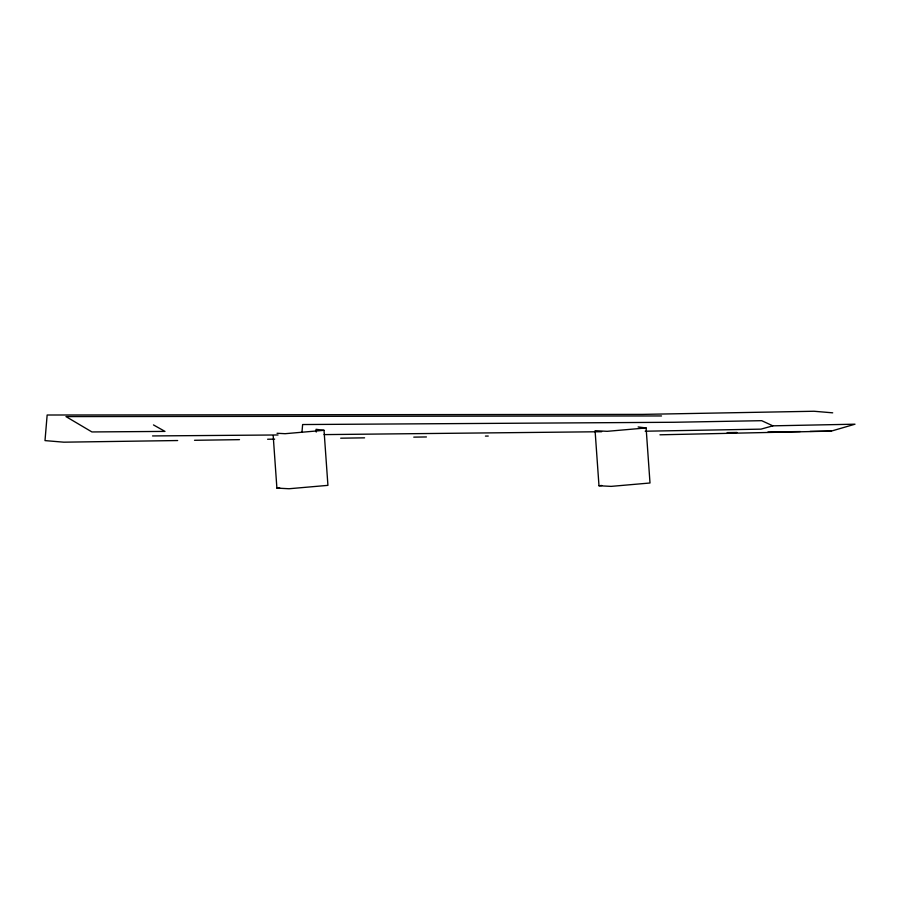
<?xml version="1.0" encoding="UTF-8"?>
<svg xmlns="http://www.w3.org/2000/svg" width="900" height="900" viewBox="0 0 900 900"><rect width="100%" height="100%" fill="white"/><g stroke="black" fill="none" stroke-linecap="round" stroke-linejoin="round"><path stroke-width="1.35" d="M301.973 432.225L302.625 424.541L674.021 422.269L761.692 420.683L772.83 425.835L855 424.192L831.296 431.111L659.936 434.801M772.83 425.835L760.984 429.142L645.199 431.213M273.195 435.803L276.896 488.104L289.024 488.745L327.926 485.359L324.022 430.312L285.12 433.699L277.043 433.271M646.11 427.95L607.207 431.325L595.08 430.695L598.984 485.741L611.1 486.382L650.002 482.996L646.11 427.95L638.123 426.949M276.896 488.104L279.675 487.856M598.984 485.741L601.762 485.494M177.66 440.539L63.821 442.181L45 440.606L47.149 415.012L642.69 414.382L814.005 411.255L832.702 412.83M194.524 440.291L239.501 439.65M267.604 439.245L274.635 439.144M340.684 438.188L364.579 437.839M413.764 437.13L426.42 436.95M485.438 436.095L488.25 436.05M727.166 432.608L737.01 432.461M767.925 432.011L800.246 431.55M810.09 431.404L831.173 431.1M601.65 431.719L324.101 434.61M152.539 435.938L278.055 434.97M661.523 415.957L65.97 416.588L91.924 431.944L164.981 431.404L153.472 424.924M324.022 430.312L316.046 429.311L316.238 432.067"/></g></svg>
